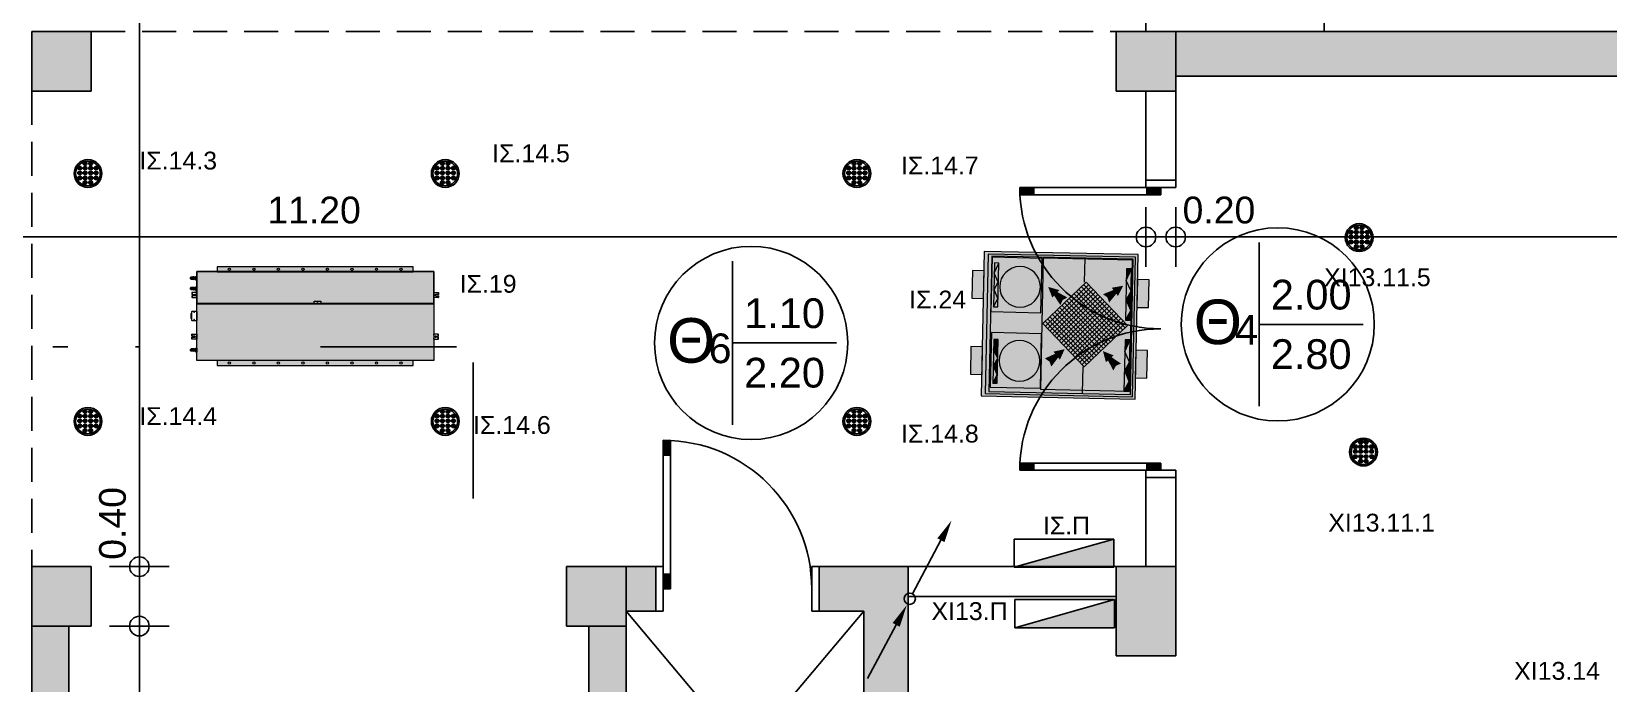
# Model space of a CAD drawing. Header units: metres. Extents: x 0 to 132, y -109 to 310.
# Drawn here: x 33.32 to 43.93, y 21 to 25.38 of the extents above; entities that cross this region are included whole.
import ezdxf
from ezdxf.enums import TextEntityAlignment as Align

# ---------------------------------------------------------------- set-up
doc = ezdxf.new("R2010")
doc.units = ezdxf.units.M
doc.header["$LTSCALE"] = 0.036
doc.linetypes.add('DASHDOTX2', pattern=[50.8, 25.4, -12.7, 0, -12.7])
doc.linetypes.add('HIDDEN', pattern=[9.525, 6.35, -3.175])
doc.layers.get('0').update_dxf_attribs({"color": 252})
doc.layers.get('Defpoints').update_dxf_attribs({"color": 252})
for name, color, linetype in [('arxitektonika', 254, 'Continuous'), ('DIMBLK', 252, 'Continuous'), ('electext', 20, 'Continuous'), ('HLEK-SYMBOL', 3, 'Continuous'), ('HLEK_FL001_SYMBOLS', 230, 'Continuous'), ('Parathira', 252, 'Continuous'), ('SYMBOLA', 160, 'Continuous')]:
    doc.layers.add(name, color=color, linetype=linetype)
for name, color, linetype, lineweight in [('axel', 170, 'Continuous', 0), ('electrika', 160, 'Continuous', 0), ('fan enallaktis', 162, 'Continuous', 0), ('fan enallaktis hatch', 141, 'Continuous', 0)]:
    doc.layers.add(name, color=color, linetype=linetype, lineweight=lineweight)
doc.styles.add('COMU-N', font='arial.ttf')
doc.styles.get("Standard").update_dxf_attribs({"font": 'arial.ttf'})
doc.styles.add('W4MS2', font='W4MS2.shx')
doc.dimstyles.new('CADWDOT', dxfattribs={"dimscale": 0.1, "dimtxt": 1.8, "dimasz": 0.08, "dimexe": 2, "dimexo": 0, "dimgap": 0.09, "dimtad": 0, "dimrnd": 0.001, "dimzin": 0, "dimdsep": 46, "dimtxsty": 'Standard', "dimblk1": 'ARTDIM', "dimblk2": 'ARTDIM', "dimsah": 1, "dimcen": 0.09, "dimdle": 0.05, "dimse1": 1, "dimse2": 1, "dimadec": 0, "dimazin": 0, "dimtfac": 1, "dimtmove": 0, "dimatfit": 3, "dimldrblk": 'ARTDIM', "dimfxl": 2, "dimtvp": 0.9999, "dimtolj": 1, "dimtzin": 0, "dimarcsym": 0})

# ---------------------------------------------------------------- blocks, each defined once
blk = doc.blocks.new('ARTDIM')
at = {"layer": 'DIMBLK'}
for p, q in [((0, -24.9975), (0, 24.9975)), ((-24.9975, 0), (24.9975, 0))]:
    blk.add_line(p, q, dxfattribs=at)
blk.add_circle((0, 0), 8.25, dxfattribs=at)
blk = doc.blocks.new('*D233')
at = {"layer": 'arxitektonika', "color": 0, "lineweight": -2}
blk.add_line((34.042, 16.191), (34.042, 21.375), dxfattribs=at)
at = {"layer": 'Defpoints', "color": 0, "transparency": 16777216}
for p in [(32.388, 21.383), (34.042, 21.383), (33.503, 16.183)]:
    blk.add_point(p, dxfattribs=at)
at = {"layer": 'arxitektonika', "color": 0, "lineweight": -2, "xscale": 0.008, "yscale": 0.008, "zscale": 0.008}
for p, rotation in [((34.042, 21.383), 90), ((34.042, 16.183), 270)]:
    blk.add_blockref('ARTDIM', p, dxfattribs=dict(at, rotation=rotation))
at = {"layer": 'arxitektonika', "color": 0, "insert": (33.862, 18.722), "char_height": 0.18, "attachment_point": 5, "rotation": 90}
blk.add_mtext('\\A1;5.20', dxfattribs=at)
blk = doc.blocks.new('*D234')
at = {"layer": 'arxitektonika', "color": 0, "lineweight": -2}
for p, q in [((34.042, 21.783), (34.042, 22.358)), ((34.042, 21.391), (34.042, 21.775))]:
    blk.add_line(p, q, dxfattribs=at)
at = {"layer": 'Defpoints', "color": 0, "transparency": 16777216}
for p in [(30.976, 21.783), (34.042, 21.783), (32.818, 21.383)]:
    blk.add_point(p, dxfattribs=at)
at = {"layer": 'arxitektonika', "color": 0, "lineweight": -2, "xscale": 0.008, "yscale": 0.008, "zscale": 0.008}
for p, rotation in [((34.042, 21.783), 90), ((34.042, 21.383), 270)]:
    blk.add_blockref('ARTDIM', p, dxfattribs=dict(at, rotation=rotation))
at = {"layer": 'arxitektonika', "color": 0, "insert": (33.862, 22.074), "char_height": 0.18, "attachment_point": 5, "rotation": 90}
blk.add_mtext('\\A1;0.40', dxfattribs=at)
blk = doc.blocks.new('*D235')
at = {"layer": 'arxitektonika', "color": 0, "lineweight": -2}
blk.add_line((34.042, 32.675), (34.042, 21.791), dxfattribs=at)
at = {"layer": 'Defpoints', "color": 0, "transparency": 16777216}
for p in [(33.513, 32.683), (33.513, 21.783), (34.042, 21.783)]:
    blk.add_point(p, dxfattribs=at)
at = {"layer": 'arxitektonika', "color": 0, "lineweight": -2, "xscale": 0.008, "yscale": 0.008, "zscale": 0.008}
for p, rotation in [((34.042, 32.683), 90), ((34.042, 21.783), 270)]:
    blk.add_blockref('ARTDIM', p, dxfattribs=dict(at, rotation=rotation))
at = {"layer": 'arxitektonika', "color": 0, "insert": (33.862, 27.233), "char_height": 0.18, "attachment_point": 5, "rotation": 90}
blk.add_mtext('\\A1;10.90', dxfattribs=at)
blk = doc.blocks.new('A$C3B123C8E')
at = {"layer": 'Parathira'}
for p, q in [((0, 0), (0, -0.05)), ((0.2, -0.05), (0.2, 0)), ((-0.85, -0.05), (0.1, -0.05)), ((-0.755, -0.059), (-0.85, -0.059)), ((-0.755, -0.069), (-0.85, -0.069)), ((-0.755, -0.079), (-0.85, -0.079)), ((-0.755, -0.088), (-0.849, -0.088)), ((0.1, -0.098), (-0.849, -0.098)), ((-0.755, -0.098), (-0.755, -0.05)), ((0, -0.05), (0.2, -0.05)), ((0.005, -0.098), (0.005, -0.05)), ((0.1, -0.059), (0.005, -0.059)), ((0.1, -0.069), (0.005, -0.069)), ((0.1, -0.079), (0.005, -0.079)), ((0.1, -0.088), (0.005, -0.088)), ((0.1, -0.05), (0.1, -0.098)), ((0.1, -1.903), (-0.849, -1.903)), ((-0.755, -1.903), (-0.755, -1.95)), ((0.005, -1.903), (0.005, -1.95)), ((0.1, -1.95), (0.1, -1.903)), ((-0.755, -1.922), (-0.85, -1.922)), ((-0.755, -1.931), (-0.85, -1.931)), ((-0.755, -1.941), (-0.85, -1.941)), ((-0.85, -1.95), (0.1, -1.95)), ((-0.755, -1.912), (-0.849, -1.912)), ((0, -1.95), (0.2, -1.95)), ((0, -2), (0, -1.95)), ((0.1, -1.912), (0.005, -1.912)), ((0.1, -1.922), (0.005, -1.922)), ((0.1, -1.931), (0.005, -1.931)), ((0.1, -1.941), (0.005, -1.941)), ((0.2, -1.95), (0.2, -2))]:
    blk.add_line(p, q, dxfattribs=at)
for centre, start, end in [((0.1, -0.05), 180, 270), ((0.1, -1.95), 90, 180)]:
    blk.add_arc(centre, 0.95, start, end, dxfattribs=at)
blk = doc.blocks.new('*D236')
at = {"layer": 'arxitektonika', "color": 0, "lineweight": -2}
blk.add_line((29.626, 24.001), (40.81, 24.001), dxfattribs=at)
at = {"layer": 'Defpoints', "color": 0, "transparency": 16777216}
for p in [(29.618, 24.983), (40.818, 24.983), (40.818, 24.001)]:
    blk.add_point(p, dxfattribs=at)
at = {"layer": 'arxitektonika', "color": 0, "lineweight": -2, "xscale": 0.008, "yscale": 0.008, "zscale": 0.008, "rotation": 180}
blk.add_blockref('ARTDIM', (29.618, 24.001), dxfattribs=at)
at = {"layer": 'arxitektonika', "color": 0, "lineweight": -2, "xscale": 0.008, "yscale": 0.008, "zscale": 0.008}
blk.add_blockref('ARTDIM', (40.818, 24.001), dxfattribs=at)
at = {"layer": 'arxitektonika', "color": 0, "insert": (35.218, 24.181), "char_height": 0.18, "attachment_point": 5}
blk.add_mtext('\\A1;11.20', dxfattribs=at)
blk = doc.blocks.new('*D237')
at = {"layer": 'arxitektonika', "color": 0, "lineweight": -2}
for p, q in [((40.826, 24.001), (41.01, 24.001)), ((41.018, 24.001), (41.593, 24.001))]:
    blk.add_line(p, q, dxfattribs=at)
at = {"layer": 'Defpoints', "color": 0, "transparency": 16777216}
for p in [(40.818, 24.683), (41.018, 24.683), (41.018, 24.001)]:
    blk.add_point(p, dxfattribs=at)
at = {"layer": 'arxitektonika', "color": 0, "lineweight": -2, "xscale": 0.008, "yscale": 0.008, "zscale": 0.008, "rotation": 180}
blk.add_blockref('ARTDIM', (40.818, 24.001), dxfattribs=at)
at = {"layer": 'arxitektonika', "color": 0, "lineweight": -2, "xscale": 0.008, "yscale": 0.008, "zscale": 0.008}
blk.add_blockref('ARTDIM', (41.018, 24.001), dxfattribs=at)
at = {"layer": 'arxitektonika', "color": 0, "insert": (41.309, 24.181), "char_height": 0.18, "attachment_point": 5}
blk.add_mtext('\\A1;0.20', dxfattribs=at)
blk = doc.blocks.new('*D245')
at = {"layer": 'arxitektonika', "color": 0, "lineweight": -2}
blk.add_line((41.026, 24.001), (54.86, 24.001), dxfattribs=at)
at = {"layer": 'Defpoints', "color": 0, "transparency": 16777216}
for p in [(41.018, 24.983), (54.868, 24.783), (54.868, 24.001)]:
    blk.add_point(p, dxfattribs=at)
at = {"layer": 'arxitektonika', "color": 0, "lineweight": -2, "xscale": 0.008, "yscale": 0.008, "zscale": 0.008, "rotation": 180}
blk.add_blockref('ARTDIM', (41.018, 24.001), dxfattribs=at)
at = {"layer": 'arxitektonika', "color": 0, "lineweight": -2, "xscale": 0.008, "yscale": 0.008, "zscale": 0.008}
blk.add_blockref('ARTDIM', (54.868, 24.001), dxfattribs=at)
at = {"layer": 'arxitektonika', "color": 0, "insert": (47.943, 24.181), "char_height": 0.18, "attachment_point": 5}
blk.add_mtext('\\A1;13.85', dxfattribs=at)
blk = doc.blocks.new('gJ6_a28')
at = {"layer": 'HLEK-SYMBOL', "color": 0, "linetype": 'Continuous'}
for p, q in [((-0.67, 0), (-0.67, 0.19)), ((-0.67, 0.19), (0, 0.19)), ((-0.67, 0), (0, 0.19)), ((0, 0.19), (0, 0)), ((-0.67, 0), (0, 0))]:
    blk.add_line(p, q, dxfattribs=at)
at = {"layer": 'HLEK-SYMBOL', "color": 0}
blk.add_solid([(-0.67, 0.19), (0, 0.19), (-0.67, 0)], dxfattribs=at)
at = {"layer": 'HLEK-SYMBOL', "color": 0, "style": 'W4MS2', "flags": 8}
blk.add_attdef('NODE_NUMBER', (0.018, 0.091), '', height=0.1, dxfattribs=at)
blk.add_attdef('NODE_NUMBER', (0.018, 0.091), '', height=0.1, dxfattribs=at)
blk = doc.blocks.new('gY1_a1')
at = {"layer": 'SYMBOLA', "color": 0}
for p, q in [((0.025, 0.046), (0.291, 0.547)), ((-0.394, -0.744), (-0.127, -0.244))]:
    blk.add_line(p, q, dxfattribs=at)
for points in [[(0.291, 0.547, 0.075, 0, 0), (0.391, 0.732, 0, 0, 0)], [(-0.127, -0.244, 0.075, 0, 0), (-0.028, -0.059, 0, 0, 0)]]:
    blk.add_lwpolyline(points, format="xyseb", dxfattribs=at)
blk.add_circle((0, 0), 0.0525, dxfattribs=at)
blk = doc.blocks.new('led downlight 26W xoneyto 18cm')
at = {"layer": 'HLEK_FL001_SYMBOLS'}
h = blk.add_hatch(color=256, dxfattribs=at)
h.paths.add_polyline_path([(45.011, 62.652, 1), (45.198, 62.652, 1)])
h.paths.add_polyline_path([(45.187, 62.652, 1), (45.021, 62.652, 1)], flags=16)
at = {"layer": 'HLEK_FL001_SYMBOLS', "linetype": 'Continuous', "lineweight": 0}
h = blk.add_hatch(color=11, dxfattribs=at)
h.dxf.hatch_style = 1
h.paths.add_polyline_path([(45.062, 62.688, 1), (45.035, 62.688, 1)])
h = blk.add_hatch(color=11, dxfattribs=at)
h.dxf.hatch_style = 1
h.paths.add_polyline_path([(45.062, 62.656, 1), (45.035, 62.656, 1)])
h = blk.add_hatch(color=11, dxfattribs=at)
h.dxf.hatch_style = 1
h.paths.add_polyline_path([(45.062, 62.622, 1), (45.035, 62.622, 1)])
h = blk.add_hatch(color=11, dxfattribs=at)
h.dxf.hatch_style = 1
h.paths.add_polyline_path([(45.098, 62.719, 1), (45.072, 62.719, 1)])
h = blk.add_hatch(color=11, dxfattribs=at)
h.dxf.hatch_style = 1
h.paths.add_polyline_path([(45.098, 62.688, 1), (45.072, 62.688, 1)])
h = blk.add_hatch(color=11, dxfattribs=at)
h.dxf.hatch_style = 1
h.paths.add_polyline_path([(45.098, 62.656, 1), (45.072, 62.656, 1)])
h = blk.add_hatch(color=11, dxfattribs=at)
h.dxf.hatch_style = 1
h.paths.add_polyline_path([(45.098, 62.622, 1), (45.072, 62.622, 1)])
h = blk.add_hatch(color=11, dxfattribs=at)
h.dxf.hatch_style = 1
h.paths.add_polyline_path([(45.136, 62.719, 1), (45.109, 62.719, 1)])
h = blk.add_hatch(color=11, dxfattribs=at)
h.dxf.hatch_style = 1
h.paths.add_polyline_path([(45.136, 62.688, 1), (45.109, 62.688, 1)])
h = blk.add_hatch(color=11, dxfattribs=at)
h.dxf.hatch_style = 1
h.paths.add_polyline_path([(45.136, 62.656, 1), (45.109, 62.656, 1)])
h = blk.add_hatch(color=11, dxfattribs=at)
h.dxf.hatch_style = 1
h.paths.add_polyline_path([(45.136, 62.622, 1), (45.109, 62.622, 1)])
h = blk.add_hatch(color=11, dxfattribs=at)
h.dxf.hatch_style = 1
h.paths.add_polyline_path([(45.172, 62.688, 1), (45.145, 62.688, 1)])
h = blk.add_hatch(color=11, dxfattribs=at)
h.dxf.hatch_style = 1
h.paths.add_polyline_path([(45.172, 62.656, 1), (45.145, 62.656, 1)])
h = blk.add_hatch(color=11, dxfattribs=at)
h.dxf.hatch_style = 1
h.paths.add_polyline_path([(45.172, 62.622, 1), (45.145, 62.622, 1)])
h = blk.add_hatch(color=11, dxfattribs=at)
h.dxf.hatch_style = 1
h.paths.add_polyline_path([(45.098, 62.591, 1), (45.072, 62.591, 1)])
h = blk.add_hatch(color=11, dxfattribs=at)
h.dxf.hatch_style = 1
h.paths.add_polyline_path([(45.136, 62.591, 1), (45.109, 62.591, 1)])
at = {"layer": 'HLEK_FL001_SYMBOLS'}
for radius in [0.0936, 0.0831]:
    blk.add_circle((45.104, 62.652), radius, dxfattribs=at)
at = {"layer": 'HLEK_FL001_SYMBOLS', "linetype": 'Continuous', "lineweight": 0}
for centre in [(45.049, 62.688), (45.049, 62.656), (45.049, 62.622), (45.085, 62.719), (45.085, 62.688), (45.085, 62.656), (45.085, 62.622), (45.122, 62.719), (45.122, 62.688), (45.122, 62.656), (45.122, 62.622), (45.159, 62.688), (45.159, 62.656), (45.159, 62.622), (45.085, 62.591), (45.122, 62.591)]:
    blk.add_circle(centre, 0.0134, dxfattribs=at)
blk = doc.blocks.new('A$C5A126718')
at = {"layer": 'axel'}
for p, q in [((-0.032, 0.034), (-0.032, 0.032)), ((-0.03, 0.034), (-0.032, 0.034)), ((-0.032, 0.032), (-0.032, 0.024)), ((-0.032, 0.032), (-0.03, 0.032)), ((-0.032, 0.024), (-0.03, 0.024)), ((-0.032, 0.024), (-0.032, 0.021)), ((-0.03, 0.021), (-0.032, 0.021)), ((-0.03, 0.013), (-0.032, 0.013)), ((-0.032, 0.013), (-0.032, 0.011)), ((-0.032, 0.011), (-0.03, 0.011)), ((-0.032, 0.011), (-0.032, 0.002)), ((-0.032, 0.002), (-0.03, 0.002)), ((-0.032, 0.002), (-0.032, 0)), ((-0.03, 0), (-0.032, 0)), ((-0.001, 0.034), (-0.03, 0.034)), ((-0.03, 0.034), (-0.03, 0.032)), ((-0.03, 0.032), (-0.03, 0.024)), ((-0.03, 0.024), (-0.03, 0.021)), ((-0.03, 0.021), (-0.013, 0.021)), ((-0.03, 0.013), (-0.03, 0.011)), ((-0.013, 0.013), (-0.03, 0.013)), ((-0.03, 0.011), (-0.03, 0.002)), ((-0.03, 0.002), (-0.03, 0)), ((-0.03, 0), (-0.001, 0)), ((-0.001, 0.034), (0, 0.034)), ((-0.001, 0.034), (-0.001, 0.033)), ((-0.001, 0.033), (-0.001, 0.03)), ((-0.001, 0.03), (-0.001, 0.027)), ((-0.001, 0.027), (0, 0.027)), ((-0.001, 0.027), (-0.001, 0.027)), ((-0.001, 0.007), (-0.001, 0.027)), ((-0.001, 0.007), (0, 0.007)), ((-0.001, 0.007), (-0.001, 0.004)), ((-0.001, 0.007), (-0.001, 0.007)), ((-0.001, 0.004), (-0.001, 0.001)), ((-0.001, 0.001), (-0.001, 0)), ((-0.001, 0), (0, 0)), ((0, 0.027), (0, 0.034)), ((0, 0.027), (0, 0.034)), ((0, 0.021), (0, 0.027)), ((0, 0.021), (0, 0.027)), ((0, 0.021), (0, 0.021)), ((0, 0.019), (0, 0.021)), ((0, 0.021), (0, 0.021)), ((0, 0.019), (0, 0.021)), ((0, 0.016), (0, 0.019)), ((0, 0.016), (0, 0.019)), ((0, 0.014), (0, 0.016)), ((0, 0.014), (0, 0.016)), ((0, 0.013), (0, 0.014)), ((0, 0.013), (0, 0.014)), ((0, 0.007), (0, 0.013)), ((0, 0.007), (0, 0.013)), ((0, 0), (0, 0.007)), ((0, 0), (0, 0.007))]:
    blk.add_line(p, q, dxfattribs=at)
blk.add_arc((-0.013, 0.017), 0.00429, 270, 90, dxfattribs=at)
blk = doc.blocks.new('A$C3A54651E')
at = {"layer": 'axel'}
for p, q in [((0.009, 0.023), (0, 0.023)), ((0, 0.023), (0, 0)), ((0.009, 0), (0, 0)), ((0.009, 0), (0.009, 0.023)), ((0.009, 0.017), (0.016, 0.017)), ((0.009, 0.006), (0.016, 0.006)), ((0.016, 0.004), (0.016, 0.019)), ((0.016, 0.019), (0.017, 0.019)), ((0.016, 0.004), (0.017, 0.003)), ((0.017, 0.003), (0.017, 0.019)), ((0.017, 0.019), (0.018, 0.019)), ((0.017, 0.003), (0.018, 0.003)), ((0.018, 0.02), (0.018, 0.02)), ((0.018, 0.02), (0.018, 0.02)), ((0.018, 0.02), (0.018, 0.019)), ((0.018, 0.019), (0.018, 0.015)), ((0.018, 0.015), (0.018, 0.007)), ((0.018, 0.007), (0.018, 0.003)), ((0.018, 0.003), (0.018, 0.003)), ((0.018, 0.003), (0.018, 0.003)), ((0.019, 0.02), (0.025, 0.02)), ((0.019, 0.02), (0.025, 0.02)), ((0.019, 0.011), (0.025, 0.011)), ((0.019, 0.003), (0.025, 0.003)), ((0.026, 0.018), (0.026, 0.02)), ((0.026, 0.02), (0.026, 0.02)), ((0.026, 0.02), (0.026, 0.02)), ((0.026, 0.015), (0.026, 0.018)), ((0.026, 0.018), (0.028, 0.018)), ((0.026, 0.007), (0.026, 0.015)), ((0.026, 0.005), (0.026, 0.007)), ((0.026, 0.003), (0.026, 0.005)), ((0.026, 0.005), (0.028, 0.005)), ((0.026, 0.003), (0.026, 0.003)), ((0.028, 0.019), (0.037, 0.019)), ((0.028, 0.018), (0.028, 0.019)), ((0.028, 0.005), (0.028, 0.018)), ((0.028, 0.003), (0.028, 0.005)), ((0.028, 0.003), (0.037, 0.003)), ((0.037, 0.003), (0.037, 0.019)), ((0.037, 0.019), (0.037, 0.019)), ((0.037, 0.018), (0.037, 0.019)), ((0.037, 0.005), (0.037, 0.018)), ((0.037, 0.018), (0.04, 0.018)), ((0.037, 0.004), (0.037, 0.005)), ((0.037, 0.005), (0.04, 0.005)), ((0.037, 0.004), (0.037, 0.003)), ((0.04, 0.005), (0.04, 0.018)), ((0.042, 0.016), (0.04, 0.018)), ((0.042, 0.007), (0.04, 0.005)), ((0.042, 0.007), (0.042, 0.016))]:
    blk.add_line(p, q, dxfattribs=at)
for points in [[(0.019, 0.02, 0.015295), (0.019, 0.019, 0.017604), (0.019, 0.018), (0.018, 0.017, 0.02245), (0.018, 0.016), (0.018, 0.015)], [(0.018, 0.02, 0.159929), (0.018, 0.02, 0.090191), (0.018, 0.02, 0.0462), (0.018, 0.02, 0.02623), (0.019, 0.02), (0.019, 0.02, 0.013719), (0.019, 0.02, 0.009481), (0.019, 0.02, 0.006867), (0.019, 0.02, 0.005151), (0.019, 0.02)], [(0.019, 0.02, 0.004311), (0.019, 0.02, 0.005535), (0.019, 0.02, 0.007292), (0.019, 0.02, 0.009929), (0.019, 0.02), (0.019, 0.02, 0.019665), (0.018, 0.02, 0.032685), (0.018, 0.02, 0.060642), (0.018, 0.02), (0.018, 0.02)], [(0.018, 0.015, 0.023182), (0.018, 0.014, 0.022013), (0.019, 0.013), (0.019, 0.013, 0.017076), (0.019, 0.011), (0.019, 0.011)], [(0.019, 0.011, 0.016103), (0.019, 0.01, 0.018613), (0.019, 0.009), (0.018, 0.008, 0.023826), (0.018, 0.007), (0.018, 0.007)], [(0.018, 0.007, 0.024647), (0.018, 0.006, 0.023359), (0.019, 0.005), (0.019, 0.004, 0.018023), (0.019, 0.003), (0.019, 0.003)], [(0.019, 0.003, -0.004311), (0.019, 0.003, -0.005535), (0.019, 0.003, -0.007292), (0.019, 0.003, -0.009929), (0.019, 0.003), (0.019, 0.003, -0.019665), (0.018, 0.003, -0.032685), (0.018, 0.003, -0.060642), (0.018, 0.003), (0.018, 0.003)], [(0.025, 0.02, 0.004812), (0.026, 0.02, 0.00636), (0.026, 0.02, 0.008685), (0.026, 0.02, 0.012384), (0.026, 0.02), (0.026, 0.02, 0.023143), (0.026, 0.02, 0.039656), (0.026, 0.02, 0.07579), (0.026, 0.02, 0.144125), (0.026, 0.02)], [(0.026, 0.015, 0.023214), (0.026, 0.016, 0.02204), (0.026, 0.018), (0.026, 0.018, 0.017046), (0.026, 0.019), (0.025, 0.02)], [(0.026, 0.02, 0.102242), (0.026, 0.02, 0.051435), (0.026, 0.02, 0.028507), (0.026, 0.02, 0.01755), (0.026, 0.02), (0.026, 0.02, 0.009159), (0.026, 0.02, 0.006785), (0.026, 0.02, 0.005184), (0.026, 0.02), (0.025, 0.02)], [(0.025, 0.011, 0.01528), (0.026, 0.012, 0.017585), (0.026, 0.013), (0.026, 0.014, 0.022468), (0.026, 0.015), (0.026, 0.015)], [(0.026, 0.007, 0.024685), (0.026, 0.008, 0.023392), (0.026, 0.009), (0.026, 0.009, 0.017988), (0.026, 0.01), (0.025, 0.011)], [(0.025, 0.003, 0.016073), (0.026, 0.004, 0.018575), (0.026, 0.005), (0.026, 0.005, 0.023861), (0.026, 0.006), (0.026, 0.007)], [(0.026, 0.003, -0.102242), (0.026, 0.003, -0.051435), (0.026, 0.003, -0.028507), (0.026, 0.003, -0.01755), (0.026, 0.003), (0.026, 0.003, -0.009159), (0.026, 0.003, -0.006785), (0.026, 0.003, -0.005184), (0.026, 0.003), (0.025, 0.003)]]:
    blk.add_lwpolyline(points, format="xyb", dxfattribs=at)
blk = doc.blocks.new('A$C531E15D6')
at = {"layer": 'axel'}
for p, q in [((0, 0.024), (0, -0.036)), ((0, 0.024), (0.001, 0.024)), ((0.002, 0.024), (0, 0.022)), ((0, 0.006), (0, 0.022)), ((0, 0.013), (0, 0.013)), ((0, 0.011), (0, 0.011)), ((0, 0.007), (0, 0.003)), ((0, 0.007), (0, 0.003)), ((0, -0.006), (0, 0.006)), ((0, 0.006), (0, 0.006)), ((0, -0.006), (0, 0.006)), ((0, 0.003), (0, -0.028)), ((0.001, 0.024), (0.001, 0.024)), ((0.001, 0.024), (0.002, 0.024)), ((0.001, 0.024), (0.001, 0.024)), ((0.002, 0.024), (0.032, 0.024)), ((0.002, 0.024), (0.032, 0.024)), ((0.032, 0.024), (0.034, 0.022)), ((0.034, 0.022), (0.034, 0.013)), ((0.034, 0.022), (0.034, 0.013)), ((0.038, 0.013), (0.034, 0.013)), ((0.034, 0.013), (0.034, -0.025)), ((0.034, 0.013), (0.034, -0.025)), ((0.035, 0.006), (0.034, 0.006)), ((0.035, 0.006), (0.035, -0.006)), ((0.036, 0.01), (0.036, 0.005)), ((0.04, 0.01), (0.036, 0.01)), ((0.036, 0.005), (0.036, 0.004)), ((0.036, 0.005), (0.036, 0.004)), ((0.036, 0.004), (0.036, -0.006)), ((0.036, 0.004), (0.036, -0.006)), ((0.038, 0.013), (0.038, 0.01)), ((0.04, 0.01), (0.04, -0.006)), ((0, -0.018), (0, -0.006)), ((0, -0.018), (0, -0.006)), ((0, -0.034), (0, -0.018)), ((0, -0.018), (0, -0.018)), ((0, -0.023), (0, -0.023)), ((0, -0.025), (0, -0.025)), ((0, -0.028), (0, -0.031)), ((0, -0.028), (0, -0.031)), ((0.002, -0.036), (0, -0.034)), ((0, -0.036), (0.002, -0.036)), ((0.032, -0.036), (0.002, -0.036)), ((0.032, -0.036), (0.002, -0.036)), ((0.034, -0.034), (0.032, -0.036)), ((0.035, -0.017), (0.034, -0.017)), ((0.038, -0.024), (0.034, -0.024)), ((0.034, -0.025), (0.034, -0.034)), ((0.034, -0.025), (0.034, -0.034)), ((0.035, -0.006), (0.035, -0.017)), ((0.036, -0.006), (0.036, -0.016)), ((0.036, -0.006), (0.036, -0.016)), ((0.036, -0.016), (0.036, -0.022)), ((0.036, -0.016), (0.036, -0.016)), ((0.036, -0.016), (0.036, -0.016)), ((0.04, -0.022), (0.036, -0.022)), ((0.038, -0.024), (0.038, -0.022)), ((0.04, -0.006), (0.04, -0.022))]:
    blk.add_line(p, q, dxfattribs=at)
for centre, radius in [((0.017, 0.02), 0.00214), ((0.017, 0.02), 0.00111), ((0.017, -0.032), 0.00214), ((0.017, -0.032), 0.00111)]:
    blk.add_circle(centre, radius, dxfattribs=at)
for centre, radius, start, end in [((0.032, 0.022), 0.00214, 0, 90), ((0.035, 0.005), 0.00107, 0, 89.5416), ((0.032, -0.034), 0.00214, 270, 0), ((0.035, -0.016), 0.00107, 270.4584, 0)]:
    blk.add_arc(centre, radius, start, end, dxfattribs=at)
blk = doc.blocks.new('FCU 10 KANALATO')
at = {"layer": 'axel'}
for color, points in [(150, [(47986.674, 13560.163), (47986.674, 13560.021), (47986.675, 13560.021), (47986.675, 13560.013), (47986.675, 13560.007), (47986.675, 13560.007), (47986.675, 13560.002), (47986.675, 13559.993), (47986.675, 13559.986), (47986.674, 13559.986), (47986.674, 13559.782), (47987.779, 13559.782), (47988.267, 13559.782), (47988.267, 13559.782), (47988.27, 13559.782), (47988.27, 13560.163)]), (151, [(47988.271, 13559.565), (47988.271, 13559.598), (47988.271, 13559.598), (47988.271, 13559.621), (47988.271, 13559.621), (47988.271, 13559.668), (47988.271, 13559.668), (47988.271, 13559.691), (47988.271, 13559.691), (47988.271, 13559.706), (47988.271, 13559.706), (47988.271, 13559.713), (47988.271, 13559.719), (47988.271, 13559.72), (47988.271, 13559.725), (47988.271, 13559.733), (47988.271, 13559.74), (47988.271, 13559.74), (47988.271, 13559.778), (47987.48, 13559.778), (47987.48, 13559.764), (47987.436, 13559.764), (47987.436, 13559.778), (47986.674, 13559.778), (47986.674, 13559.74), (47986.675, 13559.74), (47986.675, 13559.733), (47986.675, 13559.727), (47986.675, 13559.722), (47986.675, 13559.719), (47986.675, 13559.713), (47986.675, 13559.706), (47986.674, 13559.706), (47986.674, 13559.565)])]:
    blk.add_hatch(color=color, dxfattribs=at).paths.add_polyline_path(points)
h = blk.add_hatch(color=211, dxfattribs=at)
h.paths.add_polyline_path([(47988.134, 13560.164), (47988.134, 13560.197), (47986.814, 13560.197), (47986.814, 13560.164)])
h.paths.add_polyline_path([(47987.556, 13560.188, -1), (47987.556, 13560.173, -1)], flags=16)
h.paths.add_polyline_path([(47987.391, 13560.173, -1), (47987.391, 13560.188, -1)], flags=16)
h.paths.add_polyline_path([(47987.721, 13560.188, -1), (47987.721, 13560.173, -1)], flags=16)
h.paths.add_polyline_path([(47987.226, 13560.173, -1), (47987.226, 13560.188, -1)], flags=16)
h.paths.add_polyline_path([(47987.886, 13560.188, -1), (47987.886, 13560.173, -1)], flags=16)
h.paths.add_polyline_path([(47987.061, 13560.173, -1), (47987.061, 13560.188, -1)], flags=16)
h.paths.add_polyline_path([(47988.051, 13560.188, -1), (47988.051, 13560.173, -1)], flags=16)
h.paths.add_polyline_path([(47986.896, 13560.173, -1), (47986.896, 13560.188, -1)], flags=16)
h = blk.add_hatch(color=211, dxfattribs=at)
h.paths.add_polyline_path([(47988.134, 13559.533), (47988.134, 13559.566), (47986.814, 13559.566), (47986.814, 13559.533)])
h.paths.add_polyline_path([(47987.556, 13559.557, -1), (47987.556, 13559.542, -1)], flags=16)
h.paths.add_polyline_path([(47987.391, 13559.542, -1), (47987.391, 13559.557, -1)], flags=16)
h.paths.add_polyline_path([(47987.721, 13559.557, -1), (47987.721, 13559.542, -1)], flags=16)
h.paths.add_polyline_path([(47987.226, 13559.542, -1), (47987.226, 13559.557, -1)], flags=16)
h.paths.add_polyline_path([(47987.886, 13559.557, -1), (47987.886, 13559.542, -1)], flags=16)
h.paths.add_polyline_path([(47987.061, 13559.542, -1), (47987.061, 13559.557, -1)], flags=16)
h.paths.add_polyline_path([(47988.051, 13559.557, -1), (47988.051, 13559.542, -1)], flags=16)
h.paths.add_polyline_path([(47986.896, 13559.542, -1), (47986.896, 13559.557, -1)], flags=16)
for p, q in [((47986.674, 13559.782), (47987.779, 13559.782)), ((47986.674, 13559.78), (47987.782, 13559.78)), ((47986.674, 13559.78), (47987.779, 13559.78)), ((47987.735, 13559.778), (47986.674, 13559.778)), ((47987.436, 13559.778), (47987.436, 13559.78)), ((47987.436, 13559.764), (47987.436, 13559.778)), ((47987.436, 13559.766), (47987.48, 13559.766)), ((47987.48, 13559.764), (47987.436, 13559.764)), ((47987.48, 13559.778), (47987.48, 13559.78)), ((47987.48, 13559.778), (47987.48, 13559.764)), ((47988.271, 13559.778), (47987.733, 13559.778)), ((47987.779, 13559.782), (47988.267, 13559.782)), ((47987.779, 13559.78), (47988.271, 13559.78)), ((47987.779, 13559.78), (47988.271, 13559.78))]:
    blk.add_line(p, q, dxfattribs=at)
for points in [[(47986.674, 13560.163), (47988.27, 13560.163), (47988.27, 13559.782), (47986.674, 13559.782)], [(47986.674, 13560.163), (47988.271, 13560.163), (47988.271, 13559.565), (47986.674, 13559.565)], [(47986.674, 13559.565), (47988.271, 13559.565), (47988.271, 13559.778), (47986.674, 13559.778)]]:
    blk.add_lwpolyline(points, close=True, dxfattribs=at)
at = {"layer": 'axel', "linetype": 'Continuous'}
for points in [[(47986.814, 13560.164), (47988.134, 13560.164), (47988.134, 13560.197), (47986.814, 13560.197)], [(47986.814, 13559.533), (47988.134, 13559.533), (47988.134, 13559.566), (47986.814, 13559.566)]]:
    blk.add_lwpolyline(points, close=True, dxfattribs=at)
for centre in [(47986.896, 13560.18), (47987.061, 13560.18), (47987.226, 13560.18), (47987.391, 13560.18), (47987.556, 13560.18), (47987.721, 13560.18), (47987.886, 13560.18), (47988.051, 13560.18), (47986.896, 13559.549), (47987.061, 13559.549), (47987.226, 13559.549), (47987.391, 13559.549), (47987.556, 13559.549), (47987.721, 13559.549), (47987.886, 13559.549), (47988.051, 13559.549)]:
    blk.add_circle(centre, 0.00739, dxfattribs=at)
at = {"layer": 'axel'}
blk.add_circle((47987.458, 13559.773), 0.00111, dxfattribs=at)
at = {"xscale": -1, "rotation": 180}
for name, p in [('A$C3A54651E', (47988.271, 13560.104)), ('A$C531E15D6', (47988.271, 13559.857)), ('A$C5A126718', (47986.675, 13559.74)), ('A$C3A54651E', (47988.271, 13559.691)), ('A$C3A54651E', (47988.271, 13559.621))]:
    blk.add_blockref(name, p, dxfattribs=at)
blk.add_blockref('A$C5A126718', (47986.675, 13559.986))
at = {"xscale": -1}
blk.add_blockref('A$C5A126718', (47988.271, 13559.986), dxfattribs=at)
at = {"rotation": 180}
blk.add_blockref('A$C5A126718', (47988.271, 13559.74), dxfattribs=at)
blk = doc.blocks.new('gY1_a36')
at = {"layer": 'SYMBOLA', "color": 0}
blk.add_solid([(0.15, 0.075), (0.15, -0.075), (0, 0)], dxfattribs=at)
blk = doc.blocks.new('gY1_a40')
at = {"layer": 'SYMBOLA'}
for points in [[(0.15, 0.075), (0.15, -0.075), (0, 0)], [(0.01, 0), (0.31, 0.075), (0.285, 0)], [(0.31, -0.075), (0.285, 0), (0.01, 0)]]:
    blk.add_solid(points, dxfattribs=at)
blk = doc.blocks.new('fan enallaktis')
at = {"layer": 'fan enallaktis hatch'}
for points in [[(-1.288, 0.064), (-0.061, 0.064), (-0.061, 1.216), (-1.288, 1.216), (-1.288, 1.045), (-1.284, 1.045), (-1.284, 0.824), (-1.288, 0.824)], [(-1.288, 0.439), (-1.284, 0.439), (-1.284, 0.218), (-1.288, 0.218), (-1.288, 0.064), (-0.061, 0.064), (-0.061, 1.216), (-1.288, 1.216)], [(-1.288, 0.064), (-0.061, 0.064), (-0.061, 0.824), (-0.063, 0.824), (-0.063, 1.045), (-0.061, 1.045), (-0.061, 1.216), (-1.288, 1.216)], [(-1.288, 0.064), (-0.061, 0.064), (-0.061, 0.263), (-0.063, 0.263), (-0.063, 0.484), (-0.061, 0.484), (-0.061, 1.216), (-1.288, 1.216)], [(-1.288, 0.064), (-0.061, 0.064), (-0.061, 0.824), (-0.063, 0.824), (-0.063, 1.045), (-0.061, 1.045), (-0.061, 1.216), (-1.288, 1.216)], [(-1.288, 0.064), (-0.061, 0.064), (-0.061, 1.216), (-1.288, 1.216), (-1.288, 1.045), (-1.284, 1.045), (-1.284, 0.824), (-1.288, 0.824)], [(-0.151, 0.837), (-0.111, 0.92), (-0.148, 0.991), (-0.111, 1.075), (-0.15, 1.151), (-0.151, 1.151)], [(-0.111, 1.075), (-0.111, 1.151), (-0.15, 1.151)], [(-1.288, 1.045), (-1.377, 1.045), (-1.377, 0.824), (-1.288, 0.824)], [(-1.196, 0.843), (-1.162, 0.914), (-1.193, 0.974), (-1.162, 1.046), (-1.196, 1.111)], [(-1.162, 1.046), (-1.162, 1.111), (-1.196, 1.111)], [(-1.193, 0.974), (-1.162, 0.914), (-1.162, 1.046)], [(-0.826, 0.929, 1), (-1.15, 0.929, 1)], [(-0.111, 1.075), (-0.148, 0.991), (-0.111, 0.92)], [(-0.061, 0.824), (0.03, 0.824), (0.03, 1.045), (-0.061, 1.045)], [(-1.162, 0.914), (-1.196, 0.843), (-1.162, 0.763)], [(-0.111, 0.92), (-0.151, 0.837), (-0.111, 0.743)], [(-1.196, 0.763), (-1.162, 0.763), (-1.196, 0.843)], [(-0.151, 0.837), (-0.151, 0.743), (-0.111, 0.743)], [(-0.151, 0.272), (-0.111, 0.356), (-0.148, 0.426), (-0.111, 0.51), (-0.151, 0.587)], [(-0.111, 0.587), (-0.151, 0.587), (-0.111, 0.51)], [(-0.111, 0.51), (-0.148, 0.426), (-0.111, 0.356)], [(-1.288, 0.439), (-1.377, 0.439), (-1.377, 0.218), (-1.288, 0.218)], [(-0.061, 0.263), (0.03, 0.263), (0.03, 0.484), (-0.061, 0.484)], [(-0.111, 0.178), (-0.111, 0.356), (-0.151, 0.272)], [(-0.151, 0.178), (-0.111, 0.178), (-0.151, 0.272)]]:
    blk.add_hatch(color=256, dxfattribs=at).paths.add_polyline_path(points)
h = blk.add_hatch(color=256, dxfattribs=at)
h.paths.add_polyline_path([(-1.288, 1.045), (-1.284, 1.045), (-1.284, 0.824), (-1.288, 0.824), (-1.288, 0.439), (-1.284, 0.439), (-1.284, 0.218), (-1.288, 0.218), (-1.288, 0.064), (-0.061, 0.064), (-0.061, 0.263), (-0.063, 0.263), (-0.063, 0.484), (-0.061, 0.484), (-0.061, 0.824), (-0.063, 0.824), (-0.063, 1.045), (-0.061, 1.045), (-0.061, 1.216), (-1.288, 1.216)])
h.paths.add_polyline_path([(-1.255, 0.085), (-0.082, 0.085), (-0.082, 1.196), (-1.255, 1.196)], flags=16)
h.paths.add_polyline_path([(-1.226, 1.178), (-0.099, 1.178), (-0.099, 0.1), (-1.226, 0.1)], flags=0)
h.paths.add_polyline_path([(-1.216, 1.143), (-0.817, 1.143), (-0.817, 1.151), (-0.151, 1.151), (-0.151, 1.152), (-0.106, 1.152), (-0.106, 0.109), (-0.817, 0.109), (-0.817, 0.71), (-1.216, 0.71)], flags=0)
h.paths.add_polyline_path([(-1.196, 1.111), (-1.162, 1.111), (-1.162, 0.763), (-1.196, 0.763)], flags=0)
h.paths.add_polyline_path([(-0.826, 0.929, -1), (-1.15, 0.929, -1)], flags=0)
h.paths.add_polyline_path([(-1.082, 1.051), (-0.838, 0.929), (-1.082, 0.807)], flags=0)
h.paths.add_polyline_path([(-1.224, 0.543), (-0.825, 0.543), (-0.825, 0.11), (-1.224, 0.11)], flags=0)
h.paths.add_polyline_path([(-1.204, 0.503), (-1.17, 0.503), (-1.17, 0.155), (-1.204, 0.155)], flags=0)
h.paths.add_polyline_path([(-0.834, 0.341, -1), (-1.158, 0.341, -1)], flags=0)
h.paths.add_polyline_path([(-0.471, 0.966), (-0.134, 0.629), (-0.471, 0.292), (-0.808, 0.629)], flags=0)
h.paths.add_polyline_path([(-0.77, 0.63), (-0.47, 0.929), (-0.171, 0.63), (-0.47, 0.331)], flags=0)
h.paths.add_polyline_path([(-0.734, 0.631), (-0.47, 0.894), (-0.207, 0.631), (-0.47, 0.368)], flags=0)
h.paths.add_polyline_path([(-0.695, 0.632), (-0.47, 0.857), (-0.245, 0.632), (-0.47, 0.407)], flags=0)
h.paths.add_polyline_path([(-0.657, 0.631), (-0.47, 0.817), (-0.284, 0.631), (-0.47, 0.444)], flags=0)
h.paths.add_polyline_path([(-0.62, 0.631), (-0.47, 0.781), (-0.32, 0.631), (-0.47, 0.481)], flags=0)
h.paths.add_polyline_path([(-0.584, 0.631), (-0.47, 0.744), (-0.357, 0.631), (-0.47, 0.518)], flags=0)
h.paths.add_polyline_path([(-0.545, 0.632), (-0.47, 0.707), (-0.395, 0.632), (-0.47, 0.557)], flags=0)
h.paths.add_polyline_path([(-0.507, 0.631), (-0.47, 0.668), (-0.434, 0.631), (-0.47, 0.594)], flags=0)
h.paths.add_polyline_path([(-0.902, 0.463), (-0.902, 0.218), (-1.146, 0.341)], flags=0)
h.paths.add_polyline_path([(-0.151, 0.587), (-0.111, 0.587), (-0.111, 0.178), (-0.151, 0.178)], flags=0)
h = blk.add_hatch(color=256, dxfattribs=at)
h.paths.add_polyline_path([(-1.216, 0.71), (-1.216, 1.143), (-0.817, 1.143), (-0.817, 1.151), (-0.151, 1.151), (-0.151, 1.152), (-0.111, 1.152), (-0.111, 1.151), (-0.106, 1.151), (-0.106, 0.109), (-0.483, 0.109), (-0.483, 0.1), (-0.099, 0.1), (-0.099, 1.178), (-1.226, 1.178), (-1.226, 0.1), (-0.483, 0.1), (-0.483, 0.109), (-0.817, 0.109), (-0.817, 0.71)])
h.paths.add_polyline_path([(-0.825, 0.543), (-0.825, 0.11), (-1.224, 0.11), (-1.224, 0.543)], flags=16)
h.paths.add_polyline_path([(-1.17, 0.503), (-1.17, 0.155), (-1.204, 0.155), (-1.204, 0.503)], flags=0)
h.paths.add_polyline_path([(-0.834, 0.341, -1), (-1.158, 0.341, -1)], flags=0)
h.paths.add_polyline_path([(-0.902, 0.463), (-0.902, 0.218), (-1.146, 0.341)], flags=0)
h = blk.add_hatch(color=256, dxfattribs=at)
h.paths.add_polyline_path([(-0.817, 0.109), (-0.106, 0.109), (-0.106, 1.151), (-0.817, 1.151), (-0.817, 0.71), (-0.817, 0.71)])
h.paths.add_polyline_path([(-0.826, 0.929, 1), (-1.15, 0.929, 1)])
h.paths.add_polyline_path([(-0.838, 0.929), (-1.082, 0.807), (-1.082, 1.051)], flags=16)
h.paths.add_polyline_path([(-1.162, 1.111), (-1.162, 0.763), (-1.196, 0.763), (-1.196, 1.111)])
h = blk.add_hatch(color=256, dxfattribs=at)
h.paths.add_polyline_path([(-0.817, 1.151), (-0.817, 0.71), (-0.817, 0.71), (-0.817, 0.109), (-0.106, 0.109), (-0.106, 0.743), (-0.151, 0.743), (-0.151, 1.151)])
h.paths.add_polyline_path([(-0.471, 0.966), (-0.134, 0.629), (-0.471, 0.292), (-0.808, 0.629)], flags=16)
h.paths.add_polyline_path([(-0.47, 0.929), (-0.171, 0.63), (-0.47, 0.331), (-0.77, 0.63)], flags=0)
h.paths.add_polyline_path([(-0.47, 0.894), (-0.207, 0.631), (-0.47, 0.368), (-0.734, 0.631)], flags=0)
h.paths.add_polyline_path([(-0.245, 0.632), (-0.47, 0.407), (-0.695, 0.632), (-0.47, 0.857)], flags=0)
h.paths.add_polyline_path([(-0.284, 0.631), (-0.47, 0.444), (-0.657, 0.631), (-0.47, 0.817)], flags=0)
h.paths.add_polyline_path([(-0.32, 0.631), (-0.47, 0.481), (-0.62, 0.631), (-0.47, 0.781)], flags=0)
h.paths.add_polyline_path([(-0.357, 0.631), (-0.47, 0.518), (-0.584, 0.631), (-0.47, 0.744)], flags=0)
h.paths.add_polyline_path([(-0.395, 0.632), (-0.47, 0.557), (-0.545, 0.632), (-0.47, 0.707)], flags=0)
h.paths.add_polyline_path([(-0.434, 0.631), (-0.47, 0.594), (-0.507, 0.631), (-0.47, 0.668)], flags=0)
h.paths.add_polyline_path([(-0.151, 0.587), (-0.111, 0.587), (-0.111, 0.178), (-0.151, 0.178)], flags=16)
h = blk.add_hatch(color=256, dxfattribs=at)
h.paths.add_polyline_path([(-1.224, 0.11), (-0.825, 0.11), (-0.825, 0.543), (-1.224, 0.543)])
h.paths.add_polyline_path([(-0.834, 0.341, 1), (-1.158, 0.341, 1)], flags=16)
h.paths.add_polyline_path([(-1.146, 0.341), (-0.902, 0.463), (-0.902, 0.218)], flags=0)
at = {"layer": 'fan enallaktis'}
for p, q in [((-0.483, 0.966), (-0.483, 1.173)), ((-0.151, 1.152), (-0.111, 1.075)), ((-1.196, 1.111), (-1.162, 1.046)), ((-1.162, 1.046), (-1.193, 0.974)), ((-0.111, 1.075), (-0.148, 0.991)), ((-1.162, 0.914), (-1.196, 0.843)), ((-1.193, 0.974), (-1.162, 0.914)), ((-0.788, 0.612), (-0.452, 0.948)), ((-0.77, 0.594), (-0.434, 0.93)), ((-0.752, 0.576), (-0.416, 0.912)), ((-0.732, 0.556), (-0.396, 0.892)), ((-0.544, 0.891), (-0.208, 0.555)), ((-0.524, 0.911), (-0.188, 0.575)), ((-0.506, 0.93), (-0.17, 0.593)), ((-0.488, 0.947), (-0.152, 0.611)), ((-0.111, 0.92), (-0.151, 0.837)), ((-0.148, 0.991), (-0.111, 0.92)), ((-1.196, 0.843), (-1.162, 0.763)), ((-0.713, 0.538), (-0.377, 0.874)), ((-0.695, 0.519), (-0.359, 0.856)), ((-0.677, 0.501), (-0.341, 0.837)), ((-0.674, 0.761), (-0.338, 0.425)), ((-0.657, 0.481), (-0.321, 0.817)), ((-0.656, 0.78), (-0.32, 0.443)), ((-0.638, 0.463), (-0.302, 0.799)), ((-0.637, 0.798), (-0.301, 0.462)), ((-0.62, 0.444), (-0.284, 0.781)), ((-0.619, 0.816), (-0.283, 0.48)), ((-0.602, 0.426), (-0.266, 0.762)), ((-0.599, 0.836), (-0.263, 0.5)), ((-0.581, 0.855), (-0.245, 0.518)), ((-0.563, 0.873), (-0.226, 0.537)), ((-0.151, 0.837), (-0.111, 0.743)), ((-0.787, 0.648), (-0.451, 0.312)), ((-0.769, 0.666), (-0.433, 0.33)), ((-0.749, 0.686), (-0.413, 0.35)), ((-0.731, 0.705), (-0.395, 0.368)), ((-0.712, 0.723), (-0.376, 0.387)), ((-0.694, 0.741), (-0.358, 0.405)), ((-0.582, 0.406), (-0.246, 0.742)), ((-0.563, 0.388), (-0.227, 0.724)), ((-0.545, 0.369), (-0.209, 0.706)), ((-0.527, 0.351), (-0.191, 0.687)), ((-0.507, 0.331), (-0.171, 0.667)), ((-0.489, 0.313), (-0.152, 0.649)), ((-1.204, 0.503), (-1.17, 0.438)), ((-0.151, 0.587), (-0.111, 0.51)), ((-0.111, 0.51), (-0.148, 0.426)), ((-1.17, 0.438), (-1.201, 0.366)), ((-0.148, 0.426), (-0.111, 0.356)), ((-1.17, 0.306), (-1.204, 0.235)), ((-1.201, 0.366), (-1.17, 0.306)), ((-0.483, 0.292), (-0.483, 0.1)), ((-0.111, 0.356), (-0.151, 0.272)), ((-0.151, 0.272), (-0.111, 0.178)), ((-1.204, 0.235), (-1.17, 0.155))]:
    blk.add_line(p, q, dxfattribs=at)
for points in [[(-1.288, 1.216), (-0.061, 1.216), (-0.061, 0.064), (-1.288, 0.064)], [(-1.255, 1.196), (-0.082, 1.196), (-0.082, 0.085), (-1.255, 0.085)], [(-1.226, 1.178), (-0.099, 1.178), (-0.099, 0.1), (-1.226, 0.1)], [(-1.216, 1.143), (-0.817, 1.143), (-0.817, 0.71), (-1.216, 0.71)], [(-0.817, 1.151), (-0.106, 1.151), (-0.106, 0.109), (-0.817, 0.109)], [(-0.151, 1.152), (-0.111, 1.152), (-0.111, 0.743), (-0.151, 0.743)], [(-1.377, 1.045), (-1.284, 1.045), (-1.284, 0.824), (-1.377, 0.824)], [(-1.196, 1.111), (-1.162, 1.111), (-1.162, 0.763), (-1.196, 0.763)], [(-0.063, 1.045), (0.03, 1.045), (0.03, 0.824), (-0.063, 0.824)], [(-0.471, 0.292), (-0.134, 0.629), (-0.471, 0.966), (-0.808, 0.629)], [(-1.224, 0.543), (-0.825, 0.543), (-0.825, 0.11), (-1.224, 0.11)], [(-1.204, 0.503), (-1.17, 0.503), (-1.17, 0.155), (-1.204, 0.155)], [(-0.151, 0.587), (-0.111, 0.587), (-0.111, 0.178), (-0.151, 0.178)], [(-1.377, 0.439), (-1.284, 0.439), (-1.284, 0.218), (-1.377, 0.218)], [(-0.063, 0.484), (0.03, 0.484), (0.03, 0.263), (-0.063, 0.263)]]:
    blk.add_lwpolyline(points, close=True, dxfattribs=at)
for centre in [(-0.988, 0.929), (-0.996, 0.341)]:
    blk.add_circle(centre, 0.162, dxfattribs=at)
at = {"layer": 'fan enallaktis', "xscale": 1.627830749999999, "yscale": 1.627830749999999, "zscale": 1.627830749999999, "rotation": 180}
blk.add_blockref('gY1_a36', (-0.838, 0.93), dxfattribs=at)
at = {"layer": 'fan enallaktis', "color": 240}
for p, xscale, yscale, zscale, rotation in [((-0.63, 0.829), 0.5471699999999997, 0.5471699999999997, 0.5471699999999997, 139.998246099921), ((-0.325, 0.838), 0.5471699999999998, 0.5471699999999998, 0.5471699999999998, 46.90418803826589), ((-0.772, 0.336), 0.5471699999999998, 0.5471699999999998, 0.5471699999999998, 41.27729920653211), ((-0.175, 0.314), 0.5471699999999999, 0.5471699999999999, 0.5471699999999999, 142.2600130889486)]:
    blk.add_blockref('gY1_a40', p, dxfattribs=dict(at, xscale=xscale, yscale=yscale, zscale=zscale, rotation=rotation))
at = {"layer": 'fan enallaktis', "xscale": 1.627830749999999, "yscale": 1.627830749999999, "zscale": 1.627830749999999}
blk.add_blockref('gY1_a36', (-1.146, 0.34), dxfattribs=at)

msp = doc.modelspace()

# ---------------------------------------------------------------- hatches: boundary and pattern name
at = {"layer": 'arxitektonika'}
for points in [[(33.318, 24.983), (33.718, 24.983), (33.718, 25.383), (33.318, 25.383)], [(40.618, 24.983), (41.018, 24.983), (41.018, 25.383), (40.618, 25.383)], [(44.188, 25.083), (44.188, 25.383), (41.018, 25.383), (41.018, 25.083)], [(33.718, 21.783), (33.318, 21.783), (33.318, 21.383), (33.718, 21.383)], [(36.918, 21.383), (37.318, 21.383), (37.318, 21.783), (36.918, 21.783)], [(40.618, 21.183), (41.018, 21.183), (41.018, 21.783), (40.618, 21.783)], [(33.568, 21.383), (33.318, 21.383), (33.318, 14.583), (33.568, 14.583)], [(37.068, 14.583), (37.318, 14.583), (37.318, 21.383), (37.068, 21.383)]]:
    msp.add_hatch(color=256, dxfattribs=at).paths.add_polyline_path(points)
h = msp.add_hatch(color=256, dxfattribs=at)
h.paths.add_polyline_path([(39.218, 19.283), (39.218, 21.783), (38.618, 21.783), (38.618, 21.483), (38.918, 21.483), (38.918, 19.583), (37.318, 19.583), (37.318, 19.283)])
h.paths.add_polyline_path([(37.518, 21.783), (37.318, 21.783), (37.318, 21.483), (37.518, 21.483)], flags=17)

# ---------------------------------------------------------------- linework, layer by layer
for p, q in [((42.018, 25.383), (42.018, 28.404)), ((33.318, 25.383), (33.718, 25.383)), ((33.318, 24.983), (33.318, 25.383)), ((33.718, 25.383), (33.718, 24.983)), ((40.618, 24.983), (40.618, 25.383)), ((40.618, 25.383), (41.018, 25.383)), ((41.018, 25.383), (41.018, 24.983)), ((41.018, 25.383), (44.188, 25.383)), ((41.018, 25.083), (44.188, 25.083)), ((33.718, 24.983), (33.318, 24.983)), ((41.018, 24.983), (40.618, 24.983)), ((40.818, 24.383), (40.818, 24.983)), ((41.018, 24.383), (41.018, 24.983)), ((41.018, 24.383), (40.818, 24.383)), ((41.58, 23.963), (41.58, 22.863)), ((38.035, 23.838), (38.035, 22.738)), ((41.58, 23.413), (42.28, 23.413)), ((38.035, 23.288), (38.735, 23.288)), ((37.568, 22.633), (37.568, 21.633)), ((37.578, 22.533), (37.578, 22.633)), ((37.588, 22.533), (37.588, 22.633)), ((37.598, 22.533), (37.598, 22.633)), ((37.608, 22.533), (37.608, 22.632)), ((37.618, 21.633), (37.618, 22.632)), ((37.618, 22.533), (37.568, 22.533)), ((41.018, 22.383), (40.818, 22.383)), ((40.818, 22.383), (40.818, 21.783)), ((41.018, 21.783), (41.018, 22.383)), ((33.318, 21.783), (33.318, 21.383)), ((33.718, 21.783), (33.318, 21.783)), ((33.718, 21.383), (33.718, 21.783)), ((36.918, 21.783), (37.318, 21.783)), ((36.918, 21.383), (36.918, 21.783)), ((37.318, 21.783), (37.318, 21.383)), ((37.318, 21.783), (37.518, 21.783)), ((37.518, 21.483), (37.518, 21.783)), ((37.568, 21.783), (37.518, 21.783)), ((37.568, 21.483), (37.568, 21.783)), ((38.568, 21.483), (38.568, 21.783)), ((38.568, 21.783), (38.618, 21.783)), ((38.618, 21.483), (38.618, 21.783)), ((38.618, 21.783), (39.218, 21.783)), ((39.218, 21.783), (39.218, 19.283)), ((39.218, 21.783), (40.618, 21.783)), ((40.618, 21.783), (40.618, 21.583)), ((40.618, 21.183), (40.618, 21.783)), ((40.618, 21.783), (41.018, 21.783)), ((41.018, 21.783), (41.018, 21.183)), ((37.618, 21.733), (37.568, 21.733)), ((37.578, 21.633), (37.578, 21.733)), ((37.588, 21.633), (37.588, 21.733)), ((37.598, 21.633), (37.598, 21.733)), ((37.608, 21.633), (37.608, 21.733)), ((37.568, 21.633), (37.618, 21.633)), ((40.618, 21.583), (39.218, 21.583)), ((37.318, 21.483), (37.518, 21.483)), ((37.318, 21.483), (38.918, 19.583)), ((37.318, 19.583), (38.918, 21.483)), ((37.518, 21.483), (37.568, 21.483)), ((38.618, 21.483), (38.568, 21.483)), ((38.618, 21.483), (38.918, 21.483)), ((38.918, 21.483), (38.918, 19.583)), ((33.318, 21.383), (33.718, 21.383)), ((33.318, 21.383), (33.318, 14.583)), ((33.568, 21.383), (33.568, 14.583)), ((37.318, 21.383), (36.918, 21.383)), ((37.068, 21.383), (37.068, 14.583)), ((37.318, 21.383), (37.318, 14.583)), ((41.018, 21.183), (40.618, 21.183))]:
    msp.add_line(p, q, dxfattribs=at)
at = {"layer": 'arxitektonika', "linetype": 'HIDDEN'}
for p, q in [((33.718, 25.383), (40.618, 25.383)), ((33.318, 24.983), (33.318, 21.783))]:
    msp.add_line(p, q, dxfattribs=at)
at = {"layer": 'arxitektonika', "linetype": 'DASHDOTX2'}
for p, q in [((32.088, 23.263), (34.04, 23.263)), ((35.262, 23.263), (36.288, 23.263)), ((36.288, 22.242), (36.288, 23.263))]:
    msp.add_line(p, q, dxfattribs=at)
at = {"layer": 'arxitektonika'}
msp.add_lwpolyline([(22.018, 47.283), (33.218, 47.283), (33.218, 32.883), (35.218, 32.883), (35.218, 33.083), (35.618, 33.083), (40.818, 27.783), (40.818, 25.383), (55.118, 25.383), (55.118, 14.183), (11.418, 14.183), (11.418, 25.383), (22.018, 25.383)], close=True, dxfattribs=at)
for centre in [(41.705, 23.413), (38.16, 23.288)]:
    msp.add_circle(centre, 0.65, dxfattribs=at)
msp.add_arc((37.568, 21.633), 1, 0, 90, dxfattribs=at)

# ---------------------------------------------------------------- block references
msp.add_blockref('A$C3B123C8E', (40.818, 24.383), dxfattribs=at)
at = {"layer": 'axel', "rotation": 180}
msp.add_blockref('FCU 10 KANALATO', (48022.699, 13583.333), dxfattribs=at)
at = {"layer": 'electrika', "xscale": 0.7199999999997999, "yscale": 0.7199999999997999, "zscale": 0.7199999999997999}
msp.add_blockref('gY1_a1', (39.228, 21.567), dxfattribs=at)
at = {"layer": 'fan enallaktis', "xscale": -0.844999999993888, "yscale": 0.8450000000302681, "zscale": 0.8450000000000001, "rotation": 178.7664558264844}
msp.add_blockref('fan enallaktis', (40.818, 23.935), dxfattribs=at)
at = {"layer": 'HLEK_FL001_SYMBOLS', "linetype": 'Continuous', "lineweight": 0}
for p in [(-11.408, -38.224), (-9.003, -38.224), (-6.232, -38.224), (-2.851, -38.655), (-11.408, -39.892), (-9.003, -39.892), (-6.232, -39.892), (-2.822, -40.098)]:
    msp.add_blockref('led downlight 26W xoneyto 18cm', p, dxfattribs=at)
at = {"layer": 'HLEK_FL001_SYMBOLS', "rotation": 180}
for p in [(39.931, 21.969), (39.936, 21.561)]:
    msp.add_blockref('gJ6_a28', p, dxfattribs=at)

# ---------------------------------------------------------------- texts
at = {"layer": 'arxitektonika', "style": 'COMU-N'}
for s, height, p in [('Θ', 0.3, (41.139, 23.28)), ('Θ', 0.3, (37.594, 23.155)), ('4', 0.2, (41.418, 23.277)), ('6', 0.2, (37.873, 23.152))]:
    msp.add_text(s, height=height, dxfattribs=at).set_placement(p)
at = {"layer": 'arxitektonika', "linetype": 'ByBlock', "style": 'COMU-N'}
for tag, text, p in [('2.00', '0.90', (41.93, 23.513)), ('1.10', '0.90', (38.385, 23.388)), ('2.80', '2.20', (41.93, 23.113)), ('2.20', '2.20', (38.385, 22.988))]:
    msp.add_attdef(tag, text=text, height=0.2, dxfattribs=at).set_placement(p, align=Align.CENTER)
at = {"layer": 'electext'}
for s, p in [('ΙΣ.Π', (40.124, 22)), ('ΧΙ13.Π', (39.374, 21.424))]:
    msp.add_text(s, height=0.12, dxfattribs=at).set_placement(p)
at = {"layer": 'electext', "char_height": 0.12, "attachment_point": 1}
for s, width, insert in [('ΙΣ.14.3', 0.31063, (34.042, 24.575)), ('ΙΣ.14.5', 0.31126, (36.417, 24.624)), ('ΙΣ.14.7', 0.45871, (39.169, 24.542)), ('XI13.11.5', 0.61979, (42.017, 23.79)), ('ΙΣ.19', 0.18687, (36.198, 23.746)), ('ΙΣ.24', 0.16906, (39.224, 23.64)), ('ΙΣ.14.4', 0.37616, (34.042, 22.856)), ('ΙΣ.14.6', 0.43997, (36.288, 22.796)), ('ΙΣ.14.8', 0.47509, (39.169, 22.738)), ('XI13.11.1', 0.56345, (42.045, 22.139)), ('XI13.14', 0.22633, (43.296, 21.142))]:
    msp.add_mtext_dynamic_manual_height_columns(s, width=width, gutter_width=0.6, heights=[0], dxfattribs=dict(at, insert=insert))

# ---------------------------------------------------------------- dimensions: what is measured, and where the dimension line sits
at = {"layer": 'arxitektonika'}
for p1, p2, picture, middle in [((33.513, 32.683), (33.513, 21.783), '*D235', (33.862, 27.233)), ((32.818, 21.383), (30.976, 21.783), '*D234', (33.862, 22.074))]:
    dim = msp.add_linear_dim(base=(34.042, 21.783), p1=p1, p2=p2, angle=90, dimstyle='CADWDOT', dxfattribs=at)
    dim.commit()
    dim.dimension.update_dxf_attribs({"geometry": picture, "text_midpoint": middle})
for base, p1, p2, picture, middle in [((40.818, 24.001), (29.618, 24.983), (40.818, 24.983), '*D236', (35.218, 24.181)), ((54.868, 24.001), (41.018, 24.983), (54.868, 24.783), '*D245', (47.943, 24.181)), ((41.018, 24.001), (40.818, 24.683), (41.018, 24.683), '*D237', (41.309, 24.181))]:
    dim = msp.add_linear_dim(base=base, p1=p1, p2=p2, dimstyle='CADWDOT', dxfattribs=at)
    dim.commit()
    dim.dimension.update_dxf_attribs({"geometry": picture, "text_midpoint": middle})
dim = msp.add_linear_dim(base=(34.042, 21.383), p1=(33.503, 16.183), p2=(32.388, 21.383), angle=90, dimstyle='CADWDOT', dxfattribs=at)
dim.commit()
dim.dimension.update_dxf_attribs({"geometry": '*D233', "text_midpoint": (34.042, 18.722), "dimtype": 160})

doc.saveas('drawing.dxf')
